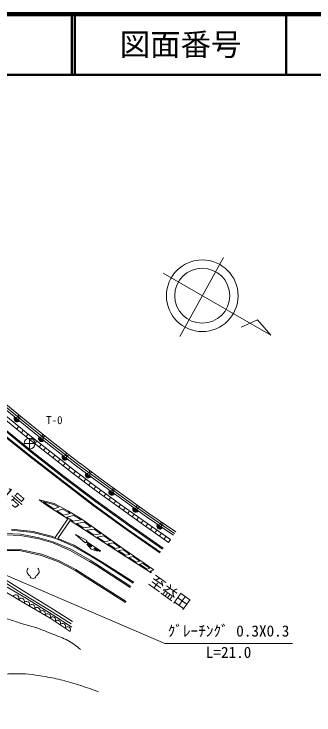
# Model space of a CAD drawing. Units: millimetres, scale not verified. Extents: x 40000 to 680000, y 20000 to 380000.
# Drawn here: x 499254 to 548553, y 264812 to 380000 of the extents above; entities that cross this region are included whole.
import ezdxf
from ezdxf.enums import TextEntityAlignment as Align

# ---------------------------------------------------------------- set-up
doc = ezdxf.new("R2010")
doc.units = ezdxf.units.MM
doc.header["$LTSCALE"] = 1000
for name, color, linetype, lineweight in [('M-BGD', 7, 'Continuous', 13), ('M-BMK-SRVR', 3, 'Continuous', 13), ('M-STR-HTXT', 7, 'Continuous', 13), ('M-STR-STR3', 7, 'Continuous', 13), ('M-TTL', 2, 'Continuous', 140), ('M-TTL-LINE', 7, 'Continuous', 50)]:
    doc.layers.add(name, color=color, linetype=linetype, lineweight=lineweight)
doc.layers.add('M-TTL-TXT', color=7, linetype='Continuous')
doc.styles.add('ＭＳ ゴシック', font='')
doc.styles.get('ＭＳ ゴシック').set_extended_font_data('MS Gothic')

msp = doc.modelspace()

# ---------------------------------------------------------------- linework, layer by layer
at = {"layer": 'M-BGD'}
for p, q in [((502476, 312170), (497916, 315872)), ((501570, 310958), (496934, 314763)), ((497475, 315328), (502035, 311627)), ((502255, 311899), (497701, 315595)), ((501226, 310529), (496583, 314340)), ((499481, 313695), (500476, 313799)), ((499927, 314244), (500030, 313250)), ((499676, 311801), (500025, 312226)), ((505969, 309379), (502472, 312174)), ((497342, 311058), (501773, 307511)), ((497345, 311863), (502094, 307976)), ((497472, 312018), (502219, 308132)), ((500449, 311167), (500798, 311592)), ((502035, 311627), (505532, 308832)), ((505750, 309105), (502255, 311899)), ((497247, 310941), (501680, 307393)), ((501221, 310533), (501570, 310958)), ((504790, 307728), (501226, 310529)), ((501230, 310525), (501570, 310958)), ((505128, 308162), (501570, 310958)), ((501942, 309966), (502282, 310398)), ((503506, 310446), (504500, 310557)), ((503947, 310999), (504058, 310005)), ((502654, 309407), (502993, 309839)), ((503365, 308848), (503705, 309280)), ((504077, 308288), (504417, 308721)), ((505532, 308832), (509752, 305553)), ((509966, 305830), (505750, 309105)), ((510181, 306106), (505961, 309385)), ((502094, 307976), (507384, 303818)), ((502219, 308132), (507506, 303976)), ((504788, 307729), (505128, 308162)), ((509012, 304466), (504790, 307728)), ((504792, 307726), (505128, 308162)), ((509345, 304904), (505128, 308162)), ((507796, 307964), (507921, 306971)), ((501680, 307393), (507022, 303278)), ((501773, 307511), (507114, 303397)), ((505635, 307075), (505972, 307510)), ((506479, 306423), (506815, 306858)), ((507362, 307405), (508354, 307530)), ((507322, 305772), (507658, 306207)), ((508165, 305120), (508501, 305555)), ((509752, 305553), (513182, 303008)), ((513390, 303289), (509966, 305830)), ((513599, 303570), (510169, 306116)), ((509009, 304468), (509345, 304904)), ((512395, 301926), (509012, 304466)), ((509015, 304464), (509345, 304904)), ((512722, 302368), (509345, 304904)), ((509859, 303830), (510189, 304270)), ((511184, 304486), (512173, 304632)), ((511605, 305054), (511751, 304065)), ((507022, 303278), (512257, 299251)), ((507114, 303397), (512347, 299371)), ((507384, 303818), (512690, 299815)), ((507506, 303976), (512808, 299976)), ((510703, 303196), (511034, 303636)), ((511548, 302562), (511878, 303002)), ((513182, 303008), (517502, 299866)), ((517708, 300149), (513390, 303289)), ((517914, 300432), (513593, 303574)), ((512392, 301928), (512722, 302368)), ((516454, 298950), (512395, 301926)), ((512397, 301924), (512722, 302368)), ((516776, 299397), (512722, 302368)), ((515055, 301641), (516043, 301797)), ((515471, 302213), (515627, 301225)), ((513208, 301330), (513533, 301774)), ((514019, 300736), (514344, 301179)), ((505828, 299548), (503393, 300183)), ((503393, 300183), (504756, 299185)), ((505773, 299407), (504116, 299839)), ((504116, 299839), (504841, 299309)), ((508204, 298293), (505828, 299548)), ((512690, 299815), (518161, 295885)), ((512808, 299976), (518277, 296048)), ((514829, 300142), (515154, 300585)), ((515640, 299547), (515965, 299991)), ((517502, 299866), (521022, 297367)), ((521224, 297653), (517708, 300149)), ((521427, 297938), (517907, 300437)), ((504756, 299185), (508098, 297038)), ((504841, 299309), (505772, 298710)), ((506635, 298952), (505772, 298710)), ((506635, 298952), (505773, 299407)), ((507213, 298647), (506279, 298385)), ((506279, 298385), (507406, 297661)), ((508130, 298162), (507213, 298647)), ((512257, 299251), (517788, 295250)), ((512347, 299371), (517875, 295373)), ((516450, 298953), (516776, 299397)), ((520158, 296334), (516454, 298950)), ((516458, 298947), (516776, 299397)), ((520475, 296783), (516776, 299397)), ((517198, 298425), (517515, 298874)), ((517938, 297902), (518255, 298351)), ((518973, 298817), (519959, 298984)), ((519383, 299394), (519550, 298408)), ((508505, 297936), (507406, 297661)), ((507926, 297327), (508180, 297164)), ((509049, 297609), (507929, 297328)), ((508505, 297936), (508130, 298162)), ((510402, 296969), (508204, 298293)), ((510292, 296861), (509049, 297609)), ((518678, 297379), (518995, 297829)), ((519418, 296857), (519735, 297306)), ((521022, 297367), (525452, 294352)), ((525649, 294642), (521224, 297653)), ((525846, 294931), (521416, 297946)), ((506007, 293988), (508098, 297038)), ((506450, 293838), (508475, 296792)), ((508180, 297164), (508987, 296635)), ((508475, 296792), (513011, 293822)), ((510292, 296861), (508987, 296635)), ((510816, 296494), (509539, 296274)), ((509539, 296274), (510647, 295549)), ((513616, 294706), (510402, 296969)), ((511904, 295728), (510816, 296494)), ((518277, 296048), (523753, 292243)), ((520158, 296334), (520475, 296783)), ((524663, 293174), (520158, 296334)), ((520159, 296333), (520475, 296783)), ((524979, 293624), (520475, 296783)), ((520910, 295807), (521226, 296257)), ((522946, 296054), (523928, 296241)), ((523343, 296638), (523530, 295656)), ((502348, 294810), (498864, 295201)), ((502375, 294958), (498867, 295351)), ((505426, 294186), (502375, 294958)), ((511904, 295728), (510647, 295549)), ((512440, 295350), (511217, 295176)), ((511217, 295176), (512390, 294408)), ((513501, 294603), (512440, 295350)), ((517788, 295250), (523218, 291457)), ((517875, 295373), (523304, 291580)), ((518161, 295885), (523639, 292079)), ((521660, 295280), (521976, 295730)), ((522411, 294754), (522727, 295204)), ((497848, 294614), (500335, 294527)), ((497854, 294414), (500312, 294328)), ((500312, 294328), (503318, 293743)), ((500335, 294527), (503365, 293937)), ((505384, 294042), (502348, 294810)), ((503318, 293743), (505645, 293077)), ((503365, 293937), (505713, 293266)), ((506396, 293698), (505384, 294042)), ((506007, 293988), (505426, 294186)), ((509062, 292704), (506450, 293838)), ((510973, 293091), (509358, 294443)), ((509358, 294443), (511216, 293457)), ((513502, 294603), (512390, 294408)), ((514016, 294236), (512941, 294048)), ((512941, 294048), (513093, 293948)), ((513011, 293822), (516917, 291306)), ((513093, 293948), (514129, 293281)), ((517323, 292061), (513616, 294706)), ((515101, 293462), (514016, 294236)), ((523162, 294227), (523477, 294677)), ((523912, 293701), (524228, 294151)), ((505645, 293077), (508487, 291856)), ((505713, 293266), (508576, 292036)), ((508993, 292570), (506396, 293698)), ((512101, 290902), (509062, 292704)), ((511086, 293192), (510973, 293091)), ((512063, 292554), (511086, 293192)), ((511216, 293457), (511168, 293318)), ((513486, 291804), (511168, 293318)), ((511907, 292464), (511225, 292892)), ((511225, 292892), (511930, 292042)), ((515101, 293462), (514129, 293281)), ((515610, 293099), (514680, 292926)), ((514680, 292926), (515859, 292166)), ((516698, 292323), (515610, 293099)), ((524663, 293174), (524979, 293624)), ((500188, 292029), (496513, 292033)), ((500166, 291829), (496542, 291833)), ((503743, 291044), (500166, 291829)), ((503800, 291236), (500188, 292029)), ((508487, 291856), (511658, 290053)), ((508576, 292036), (511759, 290226)), ((512024, 290773), (508993, 292570)), ((512063, 292554), (511907, 292464)), ((511930, 292042), (512997, 291753)), ((512395, 292158), (512541, 292242)), ((512997, 291753), (512395, 292158)), ((513404, 291679), (512541, 292242)), ((513486, 291804), (513404, 291679)), ((516698, 292323), (515859, 292166)), ((516410, 291811), (516998, 291432)), ((517205, 291961), (516422, 291814)), ((516998, 291432), (517553, 291074)), ((517237, 291939), (517206, 291961)), ((518303, 291199), (517237, 291939)), ((522219, 288661), (517323, 292061)), ((506583, 289975), (503743, 291044)), ((506665, 290158), (503800, 291236)), ((513664, 289788), (512024, 290773)), ((513743, 289915), (512101, 290902)), ((516917, 291306), (521796, 288160)), ((518303, 291199), (517553, 291074)), ((518833, 290831), (518116, 290711)), ((518116, 290711), (519322, 289934)), ((519940, 290061), (518833, 290831)), ((509312, 288541), (506583, 289975)), ((509413, 288714), (506665, 290158)), ((511658, 290053), (513225, 289106)), ((511759, 290226), (513329, 289277)), ((518474, 285946), (513329, 289277)), ((518847, 286491), (513664, 289788)), ((518927, 286618), (513743, 289915)), ((519940, 290061), (519322, 289934)), ((520450, 289707), (519861, 289586)), ((519861, 289586), (521132, 288767)), ((521597, 288911), (520450, 289707)), ((500883, 283239), (492849, 287997)), ((493157, 288700), (501282, 283928)), ((494300, 288731), (500776, 284672)), ((494539, 289112), (501013, 285055)), ((511872, 286893), (509312, 288541)), ((511979, 287062), (509413, 288714)), ((518366, 285778), (513220, 289109)), ((521597, 288911), (521132, 288767)), ((522066, 288585), (521609, 288443)), ((521625, 288449), (521877, 288286)), ((522134, 288538), (522066, 288585)), ((517599, 283278), (511872, 286893)), ((517706, 283448), (511979, 287062)), ((500776, 284672), (505088, 282054)), ((501013, 285055), (505326, 282436)), ((501282, 283928), (505547, 281321)), ((505202, 280705), (500883, 283239)), ((505326, 282436), (508862, 280177)), ((505088, 282054), (508620, 279797)), ((505547, 281321), (508733, 279240)), ((508473, 278551), (505202, 280705))]:
    msp.add_line(p, q, dxfattribs=at)
for centre, radius, start, end in [((499755, 313478), 500, 140.92856, 320.92856), ((499755, 313478), 500, 140.92856, 320.92856), ((499755, 313478), 450, 140.92856, 320.92856), ((499755, 313478), 400, 140.92856, 320.92856), ((499755, 313478), 350, 140.92856, 320.92856), ((499755, 313478), 300, 140.92856, 320.92856), ((499755, 313478), 250, 140.92856, 320.92856), ((499755, 313478), 200, 140.92856, 320.92856), ((499755, 313478), 150, 140.92856, 320.92856), ((499755, 313478), 100, 140.92856, 320.92856), ((499755, 313478), 50, 140.92856, 320.92856), ((503783, 310229), 500, 141.36644, 321.36644), ((503783, 310229), 500, 141.36644, 321.36644), ((503783, 310229), 450, 141.36644, 321.36644), ((503783, 310229), 400, 141.36644, 321.36644), ((503783, 310229), 350, 141.36644, 321.36644), ((503783, 310229), 300, 141.36644, 321.36644), ((503783, 310229), 250, 141.36644, 321.36644), ((503783, 310229), 200, 141.36644, 321.36644), ((503783, 310229), 150, 141.36644, 321.36644), ((503783, 310229), 100, 141.36644, 321.36644), ((503783, 310229), 50, 141.36644, 321.36644), ((507642, 307193), 500, 142.15758, 322.15758), ((507642, 307193), 500, 142.15758, 322.15758), ((507642, 307193), 450, 142.15758, 322.15758), ((507642, 307193), 400, 142.15758, 322.15758), ((507642, 307193), 350, 142.15758, 322.15758), ((507642, 307193), 300, 142.15758, 322.15758), ((507642, 307193), 250, 142.15758, 322.15758), ((507642, 307193), 200, 142.15758, 322.15758), ((507642, 307193), 150, 142.15758, 322.15758), ((507642, 307193), 100, 142.15758, 322.15758), ((507642, 307193), 50, 142.15758, 322.15758), ((511467, 304281), 500, 143.41522, 323.41522), ((511467, 304281), 500, 143.41522, 323.41522), ((511467, 304281), 450, 143.41522, 323.41522), ((511467, 304281), 400, 143.41522, 323.41522), ((511467, 304281), 350, 143.41522, 323.41522), ((511467, 304281), 300, 143.41522, 323.41522), ((511467, 304281), 250, 143.41522, 323.41522), ((511467, 304281), 200, 143.41522, 323.41522), ((511467, 304281), 150, 143.41522, 323.41522), ((511467, 304281), 100, 143.41522, 323.41522), ((511467, 304281), 50, 143.41522, 323.41522), ((515342, 301437), 500, 143.97681, 323.97681), ((515342, 301437), 500, 143.97681, 323.97681), ((515342, 301437), 450, 143.97681, 323.97681), ((515342, 301437), 400, 143.97681, 323.97681), ((515342, 301437), 350, 143.97681, 323.97681), ((515342, 301437), 300, 143.97681, 323.97681), ((515342, 301437), 250, 143.97681, 323.97681), ((515342, 301437), 200, 143.97681, 323.97681), ((515342, 301437), 150, 143.97681, 323.97681), ((515342, 301437), 100, 143.97681, 323.97681), ((515342, 301437), 50, 143.97681, 323.97681), ((519262, 298617), 500, 144.63156, 324.63156), ((519262, 298617), 500, 144.63156, 324.63156), ((519262, 298617), 450, 144.63156, 324.63156), ((519262, 298617), 400, 144.63156, 324.63156), ((519262, 298617), 350, 144.63156, 324.63156), ((519262, 298617), 300, 144.63156, 324.63156), ((519262, 298617), 250, 144.63156, 324.63156), ((519262, 298617), 200, 144.63156, 324.63156), ((519262, 298617), 150, 144.63156, 324.63156), ((519262, 298617), 100, 144.63156, 324.63156), ((519262, 298617), 50, 144.63156, 324.63156), ((523237, 295860), 500, 145.76213, 325.76213), ((523237, 295860), 500, 145.76213, 325.76213), ((523237, 295860), 450, 145.76213, 325.76213), ((523237, 295860), 400, 145.76213, 325.76213), ((523237, 295860), 350, 145.76213, 325.76213), ((523237, 295860), 300, 145.76213, 325.76213), ((523237, 295860), 250, 145.76213, 325.76213), ((523237, 295860), 200, 145.76213, 325.76213), ((523237, 295860), 150, 145.76213, 325.76213), ((523237, 295860), 100, 145.76213, 325.76213), ((523237, 295860), 50, 145.76213, 325.76213), ((502100, 288422), 727, 135.79576, 252.2769), ((502657, 288422), 727, 287.7231, 44.20424), ((502378, 287730), 500, 180.00008, 359.99992), ((499544, 284032), 519, 329.36288, 149.36288), ((500437, 283503), 519, 329.36288, 149.36288), ((501315, 282986), 501, 329.59628, 149.59628), ((502179, 282479), 501, 329.59628, 149.59628), ((503042, 281972), 501, 329.59628, 149.59628), ((503906, 281465), 501, 329.59628, 149.59628), ((504770, 280958), 501, 329.59628, 149.59628), ((505611, 280436), 490, 326.63501, 146.63501), ((506429, 279897), 490, 326.63501, 146.63501), ((507246, 279358), 490, 326.63501, 146.63501), ((508064, 278820), 490, 326.63501, 146.63501)]:
    msp.add_arc(centre, radius, start, end, dxfattribs=at)
for points, knots in [([(486067, 272377), (486266, 272662), (486465, 272947), (486641, 273246), (486908, 273702), (487121, 274189), (487337, 274673), (487675, 275429), (488021, 276177), (488336, 276945), (488567, 277509), (488781, 278083), (489110, 278594), (489255, 278818), (489421, 279030), (489609, 279218), (489968, 279577), (490404, 279852), (490858, 280092), (491624, 280497), (492444, 280803), (493288, 280921), (493829, 280997), (494379, 280996), (494929, 280991), (495580, 280986), (496231, 280976), (496872, 280887), (497426, 280809), (497972, 280672), (498507, 280504), (499236, 280275), (499944, 279990), (500673, 279767), (501449, 279531), (502249, 279366), (503020, 279118), (503917, 278829), (504773, 278427), (505657, 278081), (506486, 277757), (507338, 277481), (508111, 277059), (508843, 276659), (509503, 276128), (510163, 275597)], [0, 0, 0, 0, 1, 1, 1, 2, 2, 2, 3, 3, 3, 4, 4, 4, 5, 5, 5, 6, 6, 6, 7, 7, 7, 8, 8, 8, 9, 9, 9, 10, 10, 10, 11, 11, 11, 12, 12, 12, 13, 13, 13, 14, 14, 14, 15, 15, 15, 15]), ([(488069, 264812), (488310, 265048), (488550, 265285), (488765, 265542), (489020, 265848), (489240, 266184), (489461, 266517), (489766, 266976), (490076, 267429), (490400, 267874), (490741, 268340), (491098, 268796), (491514, 269196), (491957, 269622), (492467, 269984), (493010, 270274), (494122, 270869), (495374, 271162), (496629, 271353), (497764, 271526), (498902, 271616), (500038, 271597), (501505, 271572), (502971, 271368), (504422, 271110), (505370, 270941), (506311, 270750), (507241, 270518), (509245, 270018), (511201, 269329), (513156, 268639)], [0, 0, 0, 0, 1, 1, 1, 2, 2, 2, 3, 3, 3, 4, 4, 4, 5, 5, 5, 6, 6, 6, 7, 7, 7, 8, 8, 8, 9, 9, 9, 10, 10, 10, 10])]:
    msp.add_open_spline(points, degree=3, knots=knots, dxfattribs=at)
at = {"layer": 'M-BMK-SRVR'}
for p, q in [((533706, 339971), (526515, 326986)), ((523781, 337433), (541461, 327251)), ((539288, 329725), (536576, 328540)), ((541461, 327251), (539288, 329725)), ((501804, 308513), (501804, 310313)), ((502704, 309413), (500904, 309413))]:
    msp.add_line(p, q, dxfattribs=at)
for centre, radius in [((530193, 333710), 5885), ((530193, 333710), 4520), ((501804, 309413), 900)]:
    msp.add_circle(centre, radius, dxfattribs=at)
at = {"layer": 'M-STR-STR3'}
for p, q in [((491536, 290508), (524025, 276578)), ((524025, 276578), (545025, 276578))]:
    msp.add_line(p, q, dxfattribs=at)
at = {"layer": 'M-TTL'}
msp.add_line((680000, 380000), (40000, 380000), dxfattribs=at)
at = {"layer": 'M-TTL-LINE'}
for p, q in [((508747, 380000), (508747, 370000)), ((509247, 380000), (509247, 370000)), ((543997, 380000), (543997, 370000)), ((40000, 370000), (680000, 370000))]:
    msp.add_line(p, q, dxfattribs=at)

# ---------------------------------------------------------------- texts
at = {"layer": 'M-BMK-SRVR', "style": 'ＭＳ ゴシック'}
msp.add_text('T-0', height=1320, dxfattribs=at).set_placement((504530, 312210), align=Align.BOTTOM_LEFT)
at = {"layer": 'M-STR-HTXT', "style": 'ＭＳ ゴシック'}
for s, rotation, p in [('一般国道191号', 319.205, (487381, 308736)), ('至益田', 324.36, (520939, 285963))]:
    msp.add_text(s, height=1833, rotation=rotation, dxfattribs=at).set_placement(p, align=Align.BOTTOM_LEFT)
at = {"layer": 'M-STR-STR3', "style": 'ＭＳ ゴシック'}
for s, p in [('ｸﾞﾚｰﾁﾝｸﾞ 0.3X0.3', (524525, 277152)), ('L=21.0', (530775, 273640))]:
    msp.add_text(s, height=1833, dxfattribs=at).set_placement(p, align=Align.BOTTOM_LEFT)
at = {"layer": 'M-TTL-TXT', "style": 'ＭＳ ゴシック'}
msp.add_text('図面番号', height=3666, dxfattribs=at).set_placement((526622, 375000), align=Align.MIDDLE_CENTER)

doc.saveas('drawing.dxf')
